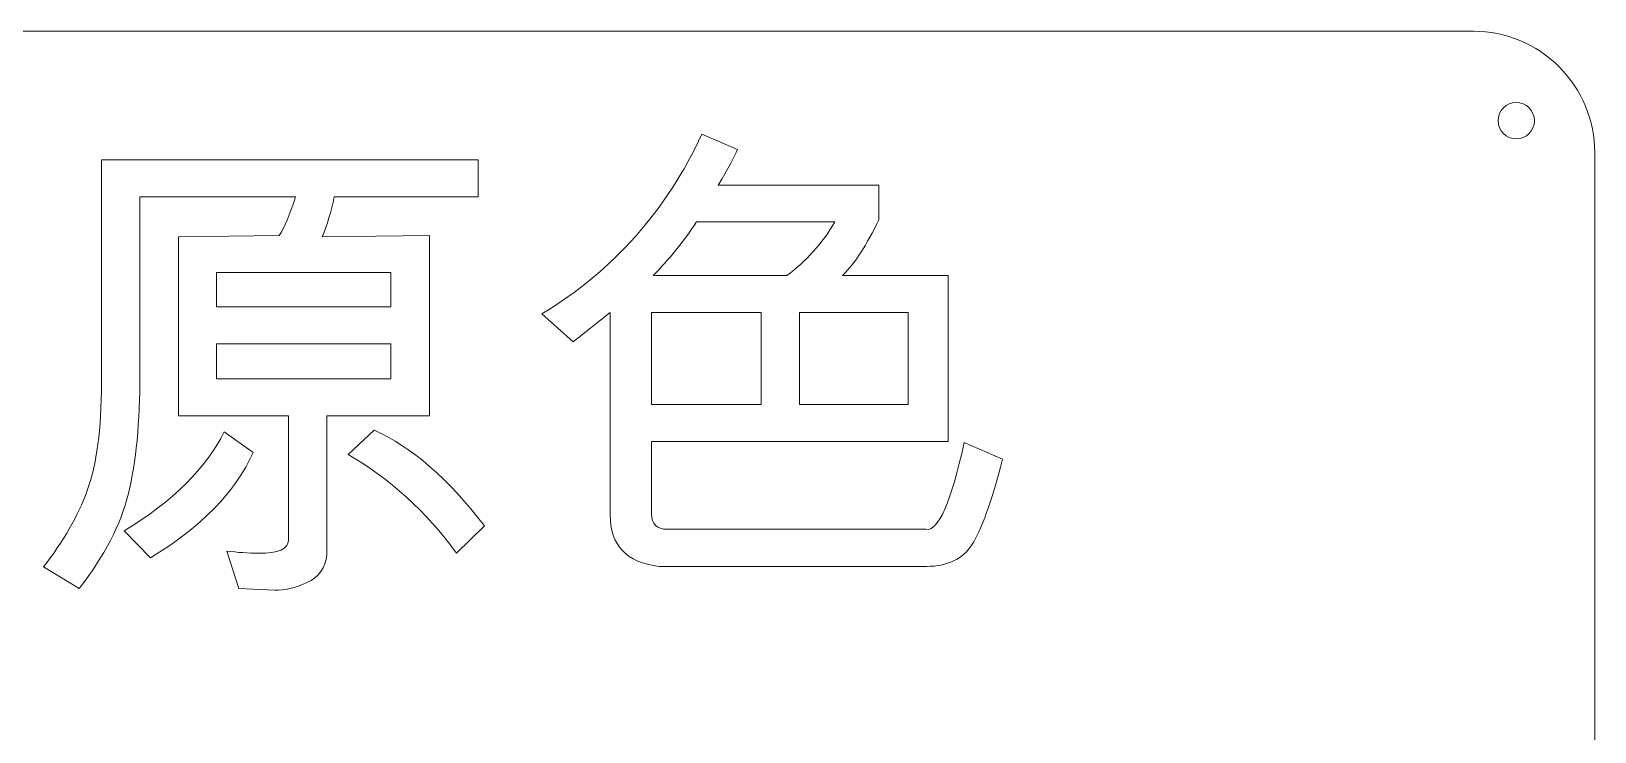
# Model space of a CAD drawing. Header units: millimetres. Extents: x 323 to 983, y 59 to 560.
# Drawn here: x 493.8 to 622.8, y 500.8 to 558.6 of the extents above; entities that cross this region are included whole.
import ezdxf

# ---------------------------------------------------------------- set-up
doc = ezdxf.new("R2010")
doc.units = ezdxf.units.MM
doc.header["$MEASUREMENT"] = 0
doc.layers.add('layer 1', color=7, linetype='Continuous')

msp = doc.modelspace()

# ---------------------------------------------------------------- linework, layer by layer
at = {"layer": 'layer 1', "color": 142, "lineweight": 9}
for points, knots in [([(332.7743, 558.5647), (332.7743, 558.5647), (612.7743, 558.5647), (612.7743, 558.5647), (612.7743, 558.5647), (615.4248, 558.5664), (617.9674, 557.5151), (619.8428, 555.6421), (619.8428, 555.6421), (621.7182, 553.7691), (622.7727, 551.2152), (622.7743, 548.5647), (622.7743, 548.5647), (622.7743, 548.5647), (622.7743, 68.5647), (622.7743, 68.5647), (622.7743, 68.5647), (622.776, 65.9143), (621.7247, 63.3717), (619.8517, 61.4963), (619.8517, 61.4963), (617.9787, 59.6209), (615.4248, 58.5664), (612.7743, 58.5647), (612.7743, 58.5647), (612.7743, 58.5647), (332.7743, 58.5647), (332.7743, 58.5647), (332.7743, 58.5647), (330.1239, 58.5631), (327.5813, 59.6144), (325.7059, 61.4873), (325.7059, 61.4873), (323.8305, 63.3603), (322.776, 65.9143), (322.7743, 68.5647), (322.7743, 68.5647), (322.7743, 68.5647), (322.7743, 548.5647), (322.7743, 548.5647), (322.7743, 548.5647), (322.7727, 551.2152), (323.824, 553.7578), (325.6969, 555.6332), (325.6969, 555.6332), (327.5699, 557.5086), (330.1239, 558.5631), (332.7743, 558.5647)], [0, 0, 0, 0, 0.08333333, 0.08333333, 0.08333333, 0.08333333, 0.16666667, 0.16666667, 0.16666667, 0.16666667, 0.25, 0.25, 0.25, 0.25, 0.33333333, 0.33333333, 0.33333333, 0.33333333, 0.41666667, 0.41666667, 0.41666667, 0.41666667, 0.5, 0.5, 0.5, 0.5, 0.58333333, 0.58333333, 0.58333333, 0.58333333, 0.66666667, 0.66666667, 0.66666667, 0.66666667, 0.75, 0.75, 0.75, 0.75, 0.83333333, 0.83333333, 0.83333333, 0.83333333, 0.91666667, 0.91666667, 0.91666667, 0.91666667, 1, 1, 1, 1]), ([(616.2997, 552.6974), (615.4712, 552.6974), (614.7997, 552.0258), (614.7997, 551.1974), (614.7997, 551.1974), (614.7997, 550.369), (615.4712, 549.6974), (616.2997, 549.6974), (616.2997, 549.6974), (617.1281, 549.6974), (617.7997, 550.3689), (617.7997, 551.1974), (617.7997, 551.1974), (617.7997, 552.0258), (617.1281, 552.6974), (616.2997, 552.6974)], [0, 0, 0, 0, 0.25, 0.25, 0.25, 0.25, 0.5, 0.5, 0.5, 0.5, 0.75, 0.75, 0.75, 0.75, 1, 1, 1, 1]), ([(616.2997, 552.6974), (615.4712, 552.6974), (614.7997, 552.0258), (614.7997, 551.1974), (614.7997, 551.1974), (614.7997, 550.369), (615.4712, 549.6974), (616.2997, 549.6974), (616.2997, 549.6974), (617.1281, 549.6974), (617.7997, 550.3689), (617.7997, 551.1974), (617.7997, 551.1974), (617.7997, 552.0258), (617.1281, 552.6974), (616.2997, 552.6974)], [0, 0, 0, 0, 0.25, 0.25, 0.25, 0.25, 0.5, 0.5, 0.5, 0.5, 0.75, 0.75, 0.75, 0.75, 1, 1, 1, 1]), ([(616.2997, 552.6974), (615.4712, 552.6974), (614.7997, 552.0258), (614.7997, 551.1974), (614.7997, 551.1974), (614.7997, 550.369), (615.4712, 549.6974), (616.2997, 549.6974), (616.2997, 549.6974), (617.1281, 549.6974), (617.7997, 550.3689), (617.7997, 551.1974), (617.7997, 551.1974), (617.7997, 552.0258), (617.1281, 552.6974), (616.2997, 552.6974)], [0, 0, 0, 0, 0.25, 0.25, 0.25, 0.25, 0.5, 0.5, 0.5, 0.5, 0.75, 0.75, 0.75, 0.75, 1, 1, 1, 1]), ([(616.2997, 552.6974), (615.4712, 552.6974), (614.7997, 552.0258), (614.7997, 551.1974), (614.7997, 551.1974), (614.7997, 550.369), (615.4712, 549.6974), (616.2997, 549.6974), (616.2997, 549.6974), (617.1281, 549.6974), (617.7997, 550.3689), (617.7997, 551.1974), (617.7997, 551.1974), (617.7997, 552.0258), (617.1281, 552.6974), (616.2997, 552.6974)], [0, 0, 0, 0, 0.25, 0.25, 0.25, 0.25, 0.5, 0.5, 0.5, 0.5, 0.75, 0.75, 0.75, 0.75, 1, 1, 1, 1]), ([(616.2997, 552.6974), (615.4712, 552.6974), (614.7997, 552.0258), (614.7997, 551.1974), (614.7997, 551.1974), (614.7997, 550.369), (615.4712, 549.6974), (616.2997, 549.6974), (616.2997, 549.6974), (617.1281, 549.6974), (617.7997, 550.3689), (617.7997, 551.1974), (617.7997, 551.1974), (617.7997, 552.0258), (617.1281, 552.6974), (616.2997, 552.6974)], [0, 0, 0, 0, 0.25, 0.25, 0.25, 0.25, 0.5, 0.5, 0.5, 0.5, 0.75, 0.75, 0.75, 0.75, 1, 1, 1, 1]), ([(616.2997, 552.6974), (615.4712, 552.6974), (614.7997, 552.0258), (614.7997, 551.1974), (614.7997, 551.1974), (614.7997, 550.369), (615.4712, 549.6974), (616.2997, 549.6974), (616.2997, 549.6974), (617.1281, 549.6974), (617.7997, 550.3689), (617.7997, 551.1974), (617.7997, 551.1974), (617.7997, 552.0258), (617.1281, 552.6974), (616.2997, 552.6974)], [0, 0, 0, 0, 0.25, 0.25, 0.25, 0.25, 0.5, 0.5, 0.5, 0.5, 0.75, 0.75, 0.75, 0.75, 1, 1, 1, 1]), ([(616.2997, 552.6974), (615.4712, 552.6974), (614.7997, 552.0258), (614.7997, 551.1974), (614.7997, 551.1974), (614.7997, 550.369), (615.4712, 549.6974), (616.2997, 549.6974), (616.2997, 549.6974), (617.1281, 549.6974), (617.7997, 550.3689), (617.7997, 551.1974), (617.7997, 551.1974), (617.7997, 552.0258), (617.1281, 552.6974), (616.2997, 552.6974)], [0, 0, 0, 0, 0.25, 0.25, 0.25, 0.25, 0.5, 0.5, 0.5, 0.5, 0.75, 0.75, 0.75, 0.75, 1, 1, 1, 1]), ([(616.2997, 552.6974), (615.4712, 552.6974), (614.7997, 552.0258), (614.7997, 551.1974), (614.7997, 551.1974), (614.7997, 550.369), (615.4712, 549.6974), (616.2997, 549.6974), (616.2997, 549.6974), (617.1281, 549.6974), (617.7997, 550.3689), (617.7997, 551.1974), (617.7997, 551.1974), (617.7997, 552.0258), (617.1281, 552.6974), (616.2997, 552.6974)], [0, 0, 0, 0, 0.25, 0.25, 0.25, 0.25, 0.5, 0.5, 0.5, 0.5, 0.75, 0.75, 0.75, 0.75, 1, 1, 1, 1]), ([(616.2997, 552.6974), (615.4712, 552.6974), (614.7997, 552.0258), (614.7997, 551.1974), (614.7997, 551.1974), (614.7997, 550.369), (615.4712, 549.6974), (616.2997, 549.6974), (616.2997, 549.6974), (617.1281, 549.6974), (617.7997, 550.3689), (617.7997, 551.1974), (617.7997, 551.1974), (617.7997, 552.0258), (617.1281, 552.6974), (616.2997, 552.6974)], [0, 0, 0, 0, 0.25, 0.25, 0.25, 0.25, 0.5, 0.5, 0.5, 0.5, 0.75, 0.75, 0.75, 0.75, 1, 1, 1, 1]), ([(616.2997, 552.6974), (615.4712, 552.6974), (614.7997, 552.0258), (614.7997, 551.1974), (614.7997, 551.1974), (614.7997, 550.369), (615.4712, 549.6974), (616.2997, 549.6974), (616.2997, 549.6974), (617.1281, 549.6974), (617.7997, 550.3689), (617.7997, 551.1974), (617.7997, 551.1974), (617.7997, 552.0258), (617.1281, 552.6974), (616.2997, 552.6974)], [0, 0, 0, 0, 0.25, 0.25, 0.25, 0.25, 0.5, 0.5, 0.5, 0.5, 0.75, 0.75, 0.75, 0.75, 1, 1, 1, 1]), ([(616.2997, 552.6974), (615.4712, 552.6974), (614.7997, 552.0258), (614.7997, 551.1974), (614.7997, 551.1974), (614.7997, 550.369), (615.4712, 549.6974), (616.2997, 549.6974), (616.2997, 549.6974), (617.1281, 549.6974), (617.7997, 550.3689), (617.7997, 551.1974), (617.7997, 551.1974), (617.7997, 552.0258), (617.1281, 552.6974), (616.2997, 552.6974)], [0, 0, 0, 0, 0.25, 0.25, 0.25, 0.25, 0.5, 0.5, 0.5, 0.5, 0.75, 0.75, 0.75, 0.75, 1, 1, 1, 1]), ([(616.2997, 552.6974), (615.4712, 552.6974), (614.7997, 552.0258), (614.7997, 551.1974), (614.7997, 551.1974), (614.7997, 550.369), (615.4712, 549.6974), (616.2997, 549.6974), (616.2997, 549.6974), (617.1281, 549.6974), (617.7997, 550.3689), (617.7997, 551.1974), (617.7997, 551.1974), (617.7997, 552.0258), (617.1281, 552.6974), (616.2997, 552.6974)], [0, 0, 0, 0, 0.25, 0.25, 0.25, 0.25, 0.5, 0.5, 0.5, 0.5, 0.75, 0.75, 0.75, 0.75, 1, 1, 1, 1]), ([(616.2997, 552.6974), (615.4712, 552.6974), (614.7997, 552.0258), (614.7997, 551.1974), (614.7997, 551.1974), (614.7997, 550.3689), (615.4712, 549.6974), (616.2997, 549.6974), (616.2997, 549.6974), (617.1281, 549.6974), (617.7997, 550.3689), (617.7997, 551.1974), (617.7997, 551.1974), (617.7997, 552.0258), (617.1281, 552.6974), (616.2997, 552.6974)], [0, 0, 0, 0, 0.25, 0.25, 0.25, 0.25, 0.5, 0.5, 0.5, 0.5, 0.75, 0.75, 0.75, 0.75, 1, 1, 1, 1]), ([(616.2997, 552.6974), (615.4712, 552.6974), (614.7997, 552.0258), (614.7997, 551.1974), (614.7997, 551.1974), (614.7997, 550.3689), (615.4712, 549.6974), (616.2997, 549.6974), (616.2997, 549.6974), (617.1281, 549.6974), (617.7997, 550.3689), (617.7997, 551.1974), (617.7997, 551.1974), (617.7997, 552.0258), (617.1281, 552.6974), (616.2997, 552.6974)], [0, 0, 0, 0, 0.25, 0.25, 0.25, 0.25, 0.5, 0.5, 0.5, 0.5, 0.75, 0.75, 0.75, 0.75, 1, 1, 1, 1]), ([(616.2997, 552.6974), (615.4712, 552.6974), (614.7997, 552.0258), (614.7997, 551.1974), (614.7997, 551.1974), (614.7997, 550.3689), (615.4712, 549.6974), (616.2997, 549.6974), (616.2997, 549.6974), (617.1281, 549.6974), (617.7997, 550.3689), (617.7997, 551.1974), (617.7997, 551.1974), (617.7997, 552.0258), (617.1281, 552.6974), (616.2997, 552.6974)], [0, 0, 0, 0, 0.25, 0.25, 0.25, 0.25, 0.5, 0.5, 0.5, 0.5, 0.75, 0.75, 0.75, 0.75, 1, 1, 1, 1]), ([(616.2997, 552.6974), (615.4712, 552.6974), (614.7997, 552.0258), (614.7997, 551.1974), (614.7997, 551.1974), (614.7997, 550.3689), (615.4712, 549.6974), (616.2997, 549.6974), (616.2997, 549.6974), (617.1281, 549.6974), (617.7997, 550.3689), (617.7997, 551.1974), (617.7997, 551.1974), (617.7997, 552.0258), (617.1281, 552.6974), (616.2997, 552.6974)], [0, 0, 0, 0, 0.25, 0.25, 0.25, 0.25, 0.5, 0.5, 0.5, 0.5, 0.75, 0.75, 0.75, 0.75, 1, 1, 1, 1]), ([(616.2997, 552.6974), (615.4712, 552.6974), (614.7997, 552.0258), (614.7997, 551.1974), (614.7997, 551.1974), (614.7997, 550.3689), (615.4712, 549.6974), (616.2997, 549.6974), (616.2997, 549.6974), (617.1281, 549.6974), (617.7997, 550.3689), (617.7997, 551.1974), (617.7997, 551.1974), (617.7997, 552.0258), (617.1281, 552.6974), (616.2997, 552.6974)], [0, 0, 0, 0, 0.25, 0.25, 0.25, 0.25, 0.5, 0.5, 0.5, 0.5, 0.75, 0.75, 0.75, 0.75, 1, 1, 1, 1]), ([(616.2997, 552.6974), (615.4712, 552.6974), (614.7997, 552.0258), (614.7997, 551.1974), (614.7997, 551.1974), (614.7997, 550.3689), (615.4712, 549.6974), (616.2997, 549.6974), (616.2997, 549.6974), (617.1281, 549.6974), (617.7997, 550.3689), (617.7997, 551.1974), (617.7997, 551.1974), (617.7997, 552.0258), (617.1281, 552.6974), (616.2997, 552.6974)], [0, 0, 0, 0, 0.25, 0.25, 0.25, 0.25, 0.5, 0.5, 0.5, 0.5, 0.75, 0.75, 0.75, 0.75, 1, 1, 1, 1]), ([(616.2997, 552.6974), (615.4712, 552.6974), (614.7997, 552.0258), (614.7997, 551.1974), (614.7997, 551.1974), (614.7997, 550.3689), (615.4712, 549.6974), (616.2997, 549.6974), (616.2997, 549.6974), (617.1281, 549.6974), (617.7997, 550.3689), (617.7997, 551.1974), (617.7997, 551.1974), (617.7997, 552.0258), (617.1281, 552.6974), (616.2997, 552.6974)], [0, 0, 0, 0, 0.25, 0.25, 0.25, 0.25, 0.5, 0.5, 0.5, 0.5, 0.75, 0.75, 0.75, 0.75, 1, 1, 1, 1]), ([(616.2997, 552.6974), (615.4712, 552.6974), (614.7997, 552.0258), (614.7997, 551.1974), (614.7997, 551.1974), (614.7997, 550.3689), (615.4712, 549.6974), (616.2997, 549.6974), (616.2997, 549.6974), (617.1281, 549.6974), (617.7997, 550.3689), (617.7997, 551.1974), (617.7997, 551.1974), (617.7997, 552.0258), (617.1281, 552.6974), (616.2997, 552.6974)], [0, 0, 0, 0, 0.25, 0.25, 0.25, 0.25, 0.5, 0.5, 0.5, 0.5, 0.75, 0.75, 0.75, 0.75, 1, 1, 1, 1]), ([(616.2997, 552.6974), (615.4712, 552.6974), (614.7997, 552.0258), (614.7997, 551.1974), (614.7997, 551.1974), (614.7997, 550.3689), (615.4712, 549.6974), (616.2997, 549.6974), (616.2997, 549.6974), (617.1281, 549.6974), (617.7997, 550.3689), (617.7997, 551.1974), (617.7997, 551.1974), (617.7997, 552.0258), (617.1281, 552.6974), (616.2997, 552.6974)], [0, 0, 0, 0, 0.25, 0.25, 0.25, 0.25, 0.5, 0.5, 0.5, 0.5, 0.75, 0.75, 0.75, 0.75, 1, 1, 1, 1])]:
    msp.add_open_spline(points, degree=3, knots=knots, dxfattribs=at)
for points in [[(616.2997, 552.6974), (616.2997, 552.6974), (616.2997, 552.6974), (616.2997, 552.6974)], [(616.2997, 552.6974), (616.2997, 552.6974), (616.2997, 552.6974), (616.2997, 552.6974)], [(614.7997, 551.1974), (614.7997, 551.1974), (614.7997, 551.1974), (614.7997, 551.1974)], [(617.7997, 551.1974), (617.7997, 551.1974), (617.7997, 551.1974), (617.7997, 551.1974)], [(616.2997, 549.6974), (616.2997, 549.6974), (616.2997, 549.6974), (616.2997, 549.6974)]]:
    msp.add_open_spline(points, degree=3, dxfattribs=at)
at = {"layer": 'layer 1', "lineweight": 9}
for points, knots in [([(573.9355, 523.3027), (573.0119, 519.7888), (572.1716, 517.4415), (571.4008, 516.254), (571.4008, 516.254), (570.6369, 515.0665), (569.3869, 514.4693), (567.6508, 514.4693), (567.6508, 514.4693), (567.6508, 514.4693), (545.5952, 514.4693), (545.5952, 514.4693), (545.5952, 514.4693), (542.9077, 514.7818), (541.5674, 516.1985), (541.5674, 518.7263), (541.5674, 518.7263), (541.5674, 518.7263), (541.5674, 535.386), (541.5674, 535.386), (541.5674, 535.386), (541.5674, 535.386), (538.5119, 532.9693), (538.5119, 532.9693), (538.5119, 532.9693), (538.5119, 532.9693), (535.9285, 535.2679), (535.9285, 535.2679), (535.9285, 535.2679), (541.8174, 538.8582), (546.2202, 543.8027), (549.1369, 550.0943), (549.1369, 550.0943), (549.1369, 550.0943), (552.0674, 548.8166), (552.0674, 548.8166), (552.0674, 548.8166), (551.8105, 548.2193), (551.2758, 547.2402), (550.4771, 545.886), (550.4771, 545.886), (550.4771, 545.886), (563.7202, 545.886), (563.7202, 545.886), (563.7202, 545.886), (563.7202, 545.886), (563.7202, 543.018), (563.7202, 543.018), (563.7202, 543.018), (562.748, 540.9832), (561.748, 539.4555), (560.7341, 538.4416), (560.7341, 538.4416), (560.7341, 538.4416), (569.4424, 538.4416), (569.4424, 538.4416), (569.4424, 538.4416), (569.4424, 538.4416), (569.4424, 524.7679), (569.4424, 524.7679), (569.4424, 524.7679), (569.4424, 524.7679), (544.9841, 524.7679), (544.9841, 524.7679), (544.9841, 524.7679), (544.9841, 524.7679), (544.9841, 518.8027), (544.9841, 518.8027), (544.9841, 518.8027), (544.9841, 517.9485), (545.4146, 517.5249), (546.2688, 517.5249), (546.2688, 517.5249), (546.2688, 517.5249), (567.6091, 517.5249), (567.6091, 517.5249), (567.6091, 517.5249), (568.623, 517.3374), (569.6786, 519.7193), (570.7619, 524.6846), (570.7619, 524.6846), (570.7619, 524.6846), (573.9355, 523.3027), (573.9355, 523.3027)], [0, 0, 0, 0, 0.04761905, 0.04761905, 0.04761905, 0.04761905, 0.0952381, 0.0952381, 0.0952381, 0.0952381, 0.14285714, 0.14285714, 0.14285714, 0.14285714, 0.19047619, 0.19047619, 0.19047619, 0.19047619, 0.23809524, 0.23809524, 0.23809524, 0.23809524, 0.28571429, 0.28571429, 0.28571429, 0.28571429, 0.33333333, 0.33333333, 0.33333333, 0.33333333, 0.38095238, 0.38095238, 0.38095238, 0.38095238, 0.42857143, 0.42857143, 0.42857143, 0.42857143, 0.47619048, 0.47619048, 0.47619048, 0.47619048, 0.52380952, 0.52380952, 0.52380952, 0.52380952, 0.57142857, 0.57142857, 0.57142857, 0.57142857, 0.61904762, 0.61904762, 0.61904762, 0.61904762, 0.66666667, 0.66666667, 0.66666667, 0.66666667, 0.71428571, 0.71428571, 0.71428571, 0.71428571, 0.76190476, 0.76190476, 0.76190476, 0.76190476, 0.80952381, 0.80952381, 0.80952381, 0.80952381, 0.85714286, 0.85714286, 0.85714286, 0.85714286, 0.9047619, 0.9047619, 0.9047619, 0.9047619, 0.95238095, 0.95238095, 0.95238095, 0.95238095, 1, 1, 1, 1]), ([(530.6855, 544.9277), (530.6855, 544.9277), (518.8035, 544.9277), (518.8035, 544.9277), (518.8035, 544.9277), (518.5535, 543.7055), (518.2271, 542.6082), (517.8035, 541.636), (517.8035, 541.636), (517.8035, 541.636), (526.6507, 541.7332), (526.6507, 541.7332), (526.6507, 541.7332), (526.6507, 541.7332), (526.6507, 526.886), (526.6507, 526.886), (526.6507, 526.886), (526.6507, 526.886), (518.1924, 526.886), (518.1924, 526.886), (518.1924, 526.886), (518.1924, 526.886), (518.1924, 515.4277), (518.1924, 515.4277), (518.1924, 515.4277), (518.0813, 514.3443), (517.5327, 513.5804), (516.5535, 513.129), (516.5535, 513.129), (515.5674, 512.6846), (514.6855, 512.4763), (513.9007, 512.5179), (513.9007, 512.5179), (513.9007, 512.5179), (510.9285, 512.6429), (510.9285, 512.6429), (510.9285, 512.6429), (510.9285, 512.6429), (509.9285, 515.7332), (509.9285, 515.7332), (509.9285, 515.7332), (510.8243, 515.6152), (511.6993, 515.5527), (512.5535, 515.5527), (512.5535, 515.5527), (514.1993, 515.5527), (515.0188, 515.9068), (515.0188, 516.6082), (515.0188, 516.6082), (515.0188, 516.6082), (515.0188, 526.886), (515.0188, 526.886), (515.0188, 526.886), (515.0188, 526.886), (505.9424, 526.886), (505.9424, 526.886), (505.9424, 526.886), (505.9424, 526.886), (505.9424, 541.636), (505.9424, 541.636), (505.9424, 541.636), (505.9424, 541.636), (514.2618, 541.7332), (514.2618, 541.7332), (514.2618, 541.7332), (514.6855, 542.3721), (515.1299, 543.4346), (515.6091, 544.9277), (515.6091, 544.9277), (515.6091, 544.9277), (502.7688, 544.9277), (502.7688, 544.9277), (502.7688, 544.9277), (502.7688, 544.9277), (502.7688, 530.3443), (502.7688, 530.3443), (502.7688, 530.3443), (502.7688, 526.3166), (502.4563, 523.0249), (501.8243, 520.4763), (501.8243, 520.4763), (501.1924, 517.9277), (499.8382, 515.3165), (497.7618, 512.6429), (497.7618, 512.6429), (497.7618, 512.6429), (494.8174, 514.4346), (494.8174, 514.4346), (494.8174, 514.4346), (496.4424, 516.4902), (497.6438, 518.5874), (498.4285, 520.7193), (498.4285, 520.7193), (499.2063, 522.8513), (499.5952, 525.7957), (499.5952, 529.5666), (499.5952, 529.5666), (499.5952, 529.5666), (499.5952, 547.9832), (499.5952, 547.9832), (499.5952, 547.9832), (499.5952, 547.9832), (530.6855, 547.9832), (530.6855, 547.9832), (530.6855, 547.9832), (530.6855, 547.9832), (530.6855, 544.9277), (530.6855, 544.9277)], [0, 0, 0, 0, 0.03703704, 0.03703704, 0.03703704, 0.03703704, 0.07407407, 0.07407407, 0.07407407, 0.07407407, 0.11111111, 0.11111111, 0.11111111, 0.11111111, 0.14814815, 0.14814815, 0.14814815, 0.14814815, 0.18518519, 0.18518519, 0.18518519, 0.18518519, 0.22222222, 0.22222222, 0.22222222, 0.22222222, 0.25925926, 0.25925926, 0.25925926, 0.25925926, 0.2962963, 0.2962963, 0.2962963, 0.2962963, 0.33333333, 0.33333333, 0.33333333, 0.33333333, 0.37037037, 0.37037037, 0.37037037, 0.37037037, 0.40740741, 0.40740741, 0.40740741, 0.40740741, 0.44444444, 0.44444444, 0.44444444, 0.44444444, 0.48148148, 0.48148148, 0.48148148, 0.48148148, 0.51851852, 0.51851852, 0.51851852, 0.51851852, 0.55555556, 0.55555556, 0.55555556, 0.55555556, 0.59259259, 0.59259259, 0.59259259, 0.59259259, 0.62962963, 0.62962963, 0.62962963, 0.62962963, 0.66666667, 0.66666667, 0.66666667, 0.66666667, 0.7037037, 0.7037037, 0.7037037, 0.7037037, 0.74074074, 0.74074074, 0.74074074, 0.74074074, 0.77777778, 0.77777778, 0.77777778, 0.77777778, 0.81481481, 0.81481481, 0.81481481, 0.81481481, 0.85185185, 0.85185185, 0.85185185, 0.85185185, 0.88888889, 0.88888889, 0.88888889, 0.88888889, 0.92592593, 0.92592593, 0.92592593, 0.92592593, 0.96296296, 0.96296296, 0.96296296, 0.96296296, 1, 1, 1, 1]), ([(560.1022, 542.8513), (560.1022, 542.8513), (548.6855, 542.8513), (548.6855, 542.8513), (548.6855, 542.8513), (547.616, 541.2263), (546.4216, 539.7541), (545.1091, 538.4416), (545.1091, 538.4416), (545.1091, 538.4416), (556.1369, 538.4416), (556.1369, 538.4416), (556.1369, 538.4416), (557.7202, 539.5943), (559.0466, 541.0666), (560.1022, 542.8513)], [0, 0, 0, 0, 0.25, 0.25, 0.25, 0.25, 0.5, 0.5, 0.5, 0.5, 0.75, 0.75, 0.75, 0.75, 1, 1, 1, 1]), ([(523.4771, 535.8582), (523.4771, 535.8582), (523.4771, 538.6846), (523.4771, 538.6846), (523.4771, 538.6846), (523.4771, 538.6846), (509.0952, 538.6846), (509.0952, 538.6846), (509.0952, 538.6846), (509.0952, 538.6846), (509.0952, 535.8582), (509.0952, 535.8582), (509.0952, 535.8582), (509.0952, 535.8582), (523.4771, 535.8582), (523.4771, 535.8582)], [0, 0, 0, 0, 0.25, 0.25, 0.25, 0.25, 0.5, 0.5, 0.5, 0.5, 0.75, 0.75, 0.75, 0.75, 1, 1, 1, 1]), ([(554.0188, 527.8166), (554.0188, 527.8166), (554.0188, 535.386), (554.0188, 535.386), (554.0188, 535.386), (554.0188, 535.386), (544.9841, 535.386), (544.9841, 535.386), (544.9841, 535.386), (544.9841, 535.386), (544.9841, 527.8166), (544.9841, 527.8166), (544.9841, 527.8166), (544.9841, 527.8166), (554.0188, 527.8166), (554.0188, 527.8166)], [0, 0, 0, 0, 0.25, 0.25, 0.25, 0.25, 0.5, 0.5, 0.5, 0.5, 0.75, 0.75, 0.75, 0.75, 1, 1, 1, 1]), ([(566.1438, 527.8166), (566.1438, 527.8166), (566.1438, 535.386), (566.1438, 535.386), (566.1438, 535.386), (566.1438, 535.386), (557.1924, 535.386), (557.1924, 535.386), (557.1924, 535.386), (557.1924, 535.386), (557.1924, 527.8166), (557.1924, 527.8166), (557.1924, 527.8166), (557.1924, 527.8166), (566.1438, 527.8166), (566.1438, 527.8166)], [0, 0, 0, 0, 0.25, 0.25, 0.25, 0.25, 0.5, 0.5, 0.5, 0.5, 0.75, 0.75, 0.75, 0.75, 1, 1, 1, 1]), ([(523.4771, 529.9346), (523.4771, 529.9346), (523.4771, 532.8027), (523.4771, 532.8027), (523.4771, 532.8027), (523.4771, 532.8027), (509.0952, 532.8027), (509.0952, 532.8027), (509.0952, 532.8027), (509.0952, 532.8027), (509.0952, 529.9346), (509.0952, 529.9346), (509.0952, 529.9346), (509.0952, 529.9346), (523.4771, 529.9346), (523.4771, 529.9346)], [0, 0, 0, 0, 0.25, 0.25, 0.25, 0.25, 0.5, 0.5, 0.5, 0.5, 0.75, 0.75, 0.75, 0.75, 1, 1, 1, 1]), ([(512.1091, 523.8513), (510.6577, 520.5943), (507.8313, 517.7054), (503.6438, 515.1846), (503.6438, 515.1846), (503.6438, 515.1846), (501.4841, 517.3999), (501.4841, 517.3999), (501.4841, 517.3999), (505.5049, 519.8443), (508.2479, 522.5666), (509.7271, 525.5596), (509.7271, 525.5596), (509.7271, 525.5596), (512.1091, 523.8513), (512.1091, 523.8513)], [0, 0, 0, 0, 0.25, 0.25, 0.25, 0.25, 0.5, 0.5, 0.5, 0.5, 0.75, 0.75, 0.75, 0.75, 1, 1, 1, 1]), ([(531.1924, 517.8096), (531.1924, 517.8096), (528.8938, 515.5527), (528.8938, 515.5527), (528.8938, 515.5527), (526.3521, 518.9971), (523.373, 521.7054), (519.9424, 523.6916), (519.9424, 523.6916), (519.9424, 523.6916), (522.0952, 525.6846), (522.0952, 525.6846), (522.0952, 525.6846), (525.1646, 524.3374), (528.1924, 521.7124), (531.1924, 517.8096)], [0, 0, 0, 0, 0.25, 0.25, 0.25, 0.25, 0.5, 0.5, 0.5, 0.5, 0.75, 0.75, 0.75, 0.75, 1, 1, 1, 1])]:
    msp.add_open_spline(points, degree=3, knots=knots, dxfattribs=at)

doc.saveas('drawing.dxf')
